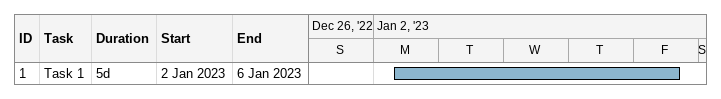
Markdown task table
| ID | Task | Duration | Start | Finish |
|---|---|---|---|---|
| 1 | Task 1 | 5d | 2023-01-02 | 2023-01-06 |
